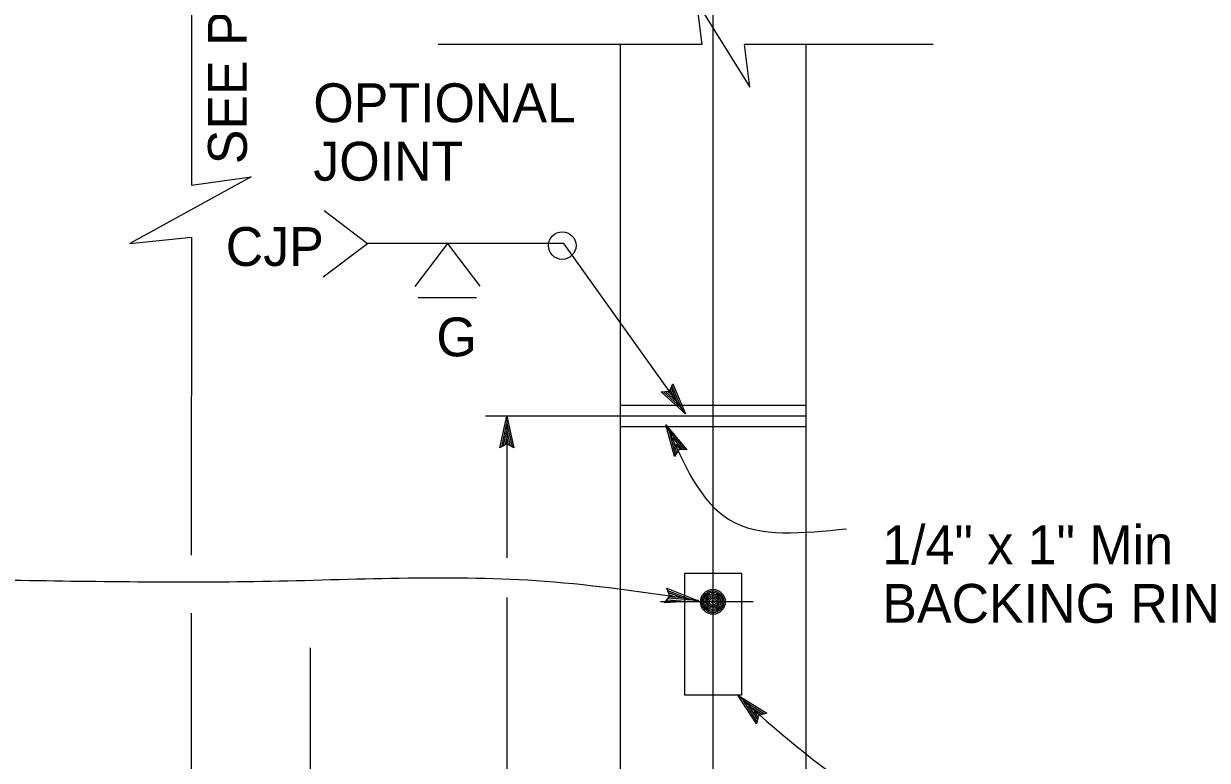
# Model space of a CAD drawing. Extents: x -894 to 866, y -476 to 714.
# Drawn here: x -638.6 to -425.2, y -42.4 to 90.3 of the extents above; entities that cross this region are included whole.
import ezdxf

# ---------------------------------------------------------------- set-up
doc = ezdxf.new("R2010")
doc.units = 0
for name, color, linetype in [('56 Stage 3 Anno', 7, 'Continuous'), ('57 Undefined', 7, 'Continuous'), ('60 Nongeo Data', 7, 'Continuous')]:
    doc.layers.add(name, color=color, linetype=linetype)

msp = doc.modelspace()

# ---------------------------------------------------------------- linework, layer by layer
at = {"layer": '56 Stage 3 Anno'}
for p, q in [((-576.61, 50.66), (-584.43, 56.55)), ((-576.61, 50.66), (-584.61, 44.63)), ((-541.25, 50.72), (-576.61, 50.72)), ((-562.23, 50.72), (-568.08, 42.96)), ((-562.25, 50.74), (-556.41, 42.99)), ((-519.3, 20.01), (-541.25, 50.72)), ((-556.97, 40.93), (-567.5, 40.93)), ((-523.67, 23.94), (-522.19, 24.06)), ((-519.3, 20.01), (-523.67, 23.94)), ((-523.67, 23.94), (-523.67, 23.94)), ((-520.08, 21.09), (-523.26, 23.96)), ((-520.84, 22.16), (-522.89, 24.01)), ((-521.6, 23.24), (-522.48, 24.03)), ((-522.19, 24.06), (-521.59, 25.42)), ((-522.07, 24.35), (-521.6, 23.24)), ((-521.9, 24.68), (-520.84, 22.16)), ((-521.75, 25.06), (-520.07, 21.09)), ((-521.59, 25.42), (-521.59, 25.42)), ((-521.59, 25.42), (-519.3, 20.01)), ((-531.08, 19.58), (-555.36, 19.58)), ((-552.78, 13.85), (-551.5, 19.58)), ((-551.5, 19.58), (-551.5, 19.58)), ((-551.5, 19.58), (-550.23, 13.85)), ((-551.5, 19.58), (-551.5, -5.95)), ((-519.3, 20.01), (-519.3, 20.01)), ((-552.44, 14.05), (-551.5, 18.26)), ((-551.5, 18.25), (-550.57, 14.07)), ((-521.3, 12.31), (-522.82, 17.99)), ((-522.82, 17.99), (-522.82, 17.99)), ((-522.82, 17.99), (-519.04, 13.49)), ((-552.1, 14.28), (-551.5, 16.94)), ((-551.77, 14.45), (-551.5, 15.62)), ((-551.5, 16.94), (-550.9, 14.24)), ((-551.5, 15.62), (-551.25, 14.47)), ((-521.1, 12.65), (-522.21, 16.82)), ((-522.2, 16.81), (-519.45, 13.54)), ((-520.9, 13.01), (-521.6, 15.65)), ((-521.6, 15.65), (-519.82, 13.53)), ((-551.5, 14.61), (-552.78, 13.85)), ((-552.78, 13.85), (-552.78, 13.85)), ((-550.23, 13.85), (-551.5, 14.61)), ((-550.23, 13.85), (-550.23, 13.85)), ((-520.52, 13.58), (-521.3, 12.31)), ((-520.68, 13.31), (-520.99, 14.48)), ((-520.99, 14.48), (-520.23, 13.57)), ((-519.04, 13.49), (-520.52, 13.58)), ((-519.04, 13.49), (-519.04, 13.49)), ((-521.3, 12.31), (-521.3, 12.31)), ((-522.1, -12.87), (-522.68, -11.42)), ((-522.68, -11.42), (-522.68, -11.42)), ((-522.68, -11.42), (-516.97, -13.67)), ((-522.52, -11.81), (-518.33, -13.46)), ((-522.34, -12.2), (-519.69, -13.24)), ((-522.22, -12.57), (-521.05, -13.03)), ((-551.5, -13.12), (-551.5, -122.96)), ((-507.12, -13.87), (-523.81, -13.87)), ((-523.09, -14.06), (-522.1, -12.87)), ((-516.97, -13.67), (-523.09, -14.05)), ((-523.09, -14.05), (-523.09, -14.05)), ((-518.34, -13.46), (-522.8, -13.74)), ((-519.69, -13.24), (-522.57, -13.42)), ((-521.05, -13.03), (-522.29, -13.1)), ((-516.97, -13.67), (-516.97, -13.67)), ((-608.44, -15.9), (-608.44, -96.5)), ((-586.99, -22.15), (-586.99, -103.71)), ((-506.52, -35.85), (-509.85, -30.69)), ((-509.85, -30.69), (-509.85, -30.69)), ((-509.85, -30.69), (-504.65, -33.95)), ((-506.42, -35.44), (-508.87, -31.66)), ((-508.86, -31.66), (-505.07, -34.04)), ((-506.34, -35.02), (-507.89, -32.63)), ((-507.89, -32.63), (-505.44, -34.16)), ((-506.22, -34.65), (-506.9, -33.6)), ((-506.9, -33.6), (-505.86, -34.25)), ((-504.65, -33.95), (-506.15, -34.33)), ((-504.65, -33.95), (-504.65, -33.95)), ((-506.15, -34.33), (-506.52, -35.85)), ((-506.52, -35.85), (-506.52, -35.85))]:
    msp.add_line(p, q, dxfattribs=at)
for points in [[(-514.35, 367.15), (-514.35, -69.23)], [(-608.44, 192.37), (-608.38, 61.22), (-597.61, 62.69), (-619.47, 50.71), (-608.38, 51.86), (-608.43, -5.44)]]:
    msp.add_lwpolyline(points, dxfattribs=at)
msp.add_circle((-541.53, 50.32), 2.49, dxfattribs=at)
msp.add_ellipse((-473.04, -17.02), major_axis=(-67.44, 51.09), ratio=0.404212, start_param=1.318965, end_param=1.657614, dxfattribs=at)
for points in [[(-522.64, 17.78), (-511.4, 0.92), (-490.27, -0.69)], [(-516.98, -13.63), (-544.7, -10.2), (-594.09, -10.2), (-642.08, -10)]]:
    msp.add_spline(points, degree=3, dxfattribs=at)
at = {"layer": '60 Nongeo Data'}
for p, q in [((-516.3, 86.52), (-563.91, 86.52)), ((-531.08, 86.66), (-531.08, -104.77)), ((-474.67, 86.52), (-508.65, 86.52)), ((-497.63, 86.66), (-497.63, -104.54)), ((-497.63, 21.49), (-531.08, 21.49)), ((-497.63, 19.58), (-531.08, 19.58)), ((-497.63, 17.67), (-531.08, 17.67)), ((-509.23, -8.75), (-519.47, -8.75)), ((-509.23, -30.69), (-519.47, -30.69))]:
    msp.add_line(p, q, dxfattribs=at)
for points in [[(-516.3, 86.52), (-517.25, 94.16), (-507.7, 78.87), (-508.65, 86.52)], [(-519.47, -8.75), (-519.47, -30.69)], [(-509.23, -8.75), (-509.23, -30.69)]]:
    msp.add_lwpolyline(points, dxfattribs=at)
for radius in [2.24, 1.97, 1.7, 1.43, 1.16, 0.896, 0.627, 0.269]:
    msp.add_circle((-514.37, -13.87), radius, dxfattribs=at)

# ---------------------------------------------------------------- texts
at = {"layer": '57 Undefined'}
msp.add_text('SEE PROJECT PLANS', height=7, rotation=90, dxfattribs=at).set_placement((-598.39, 64.97))
for s, p in [('OPTIONAL', (-586.4, 72.55)), ('JOINT', (-586.4, 62.01)), ('CJP', (-602.19, 46.64)), ('G', (-564.22, 30.36)), ('1/4" x 1" Min', (-483.83, -7.11)), ('BACKING RING', (-483.83, -17.65))]:
    msp.add_text(s, height=7, dxfattribs=at).set_placement(p)

doc.saveas('drawing.dxf')
